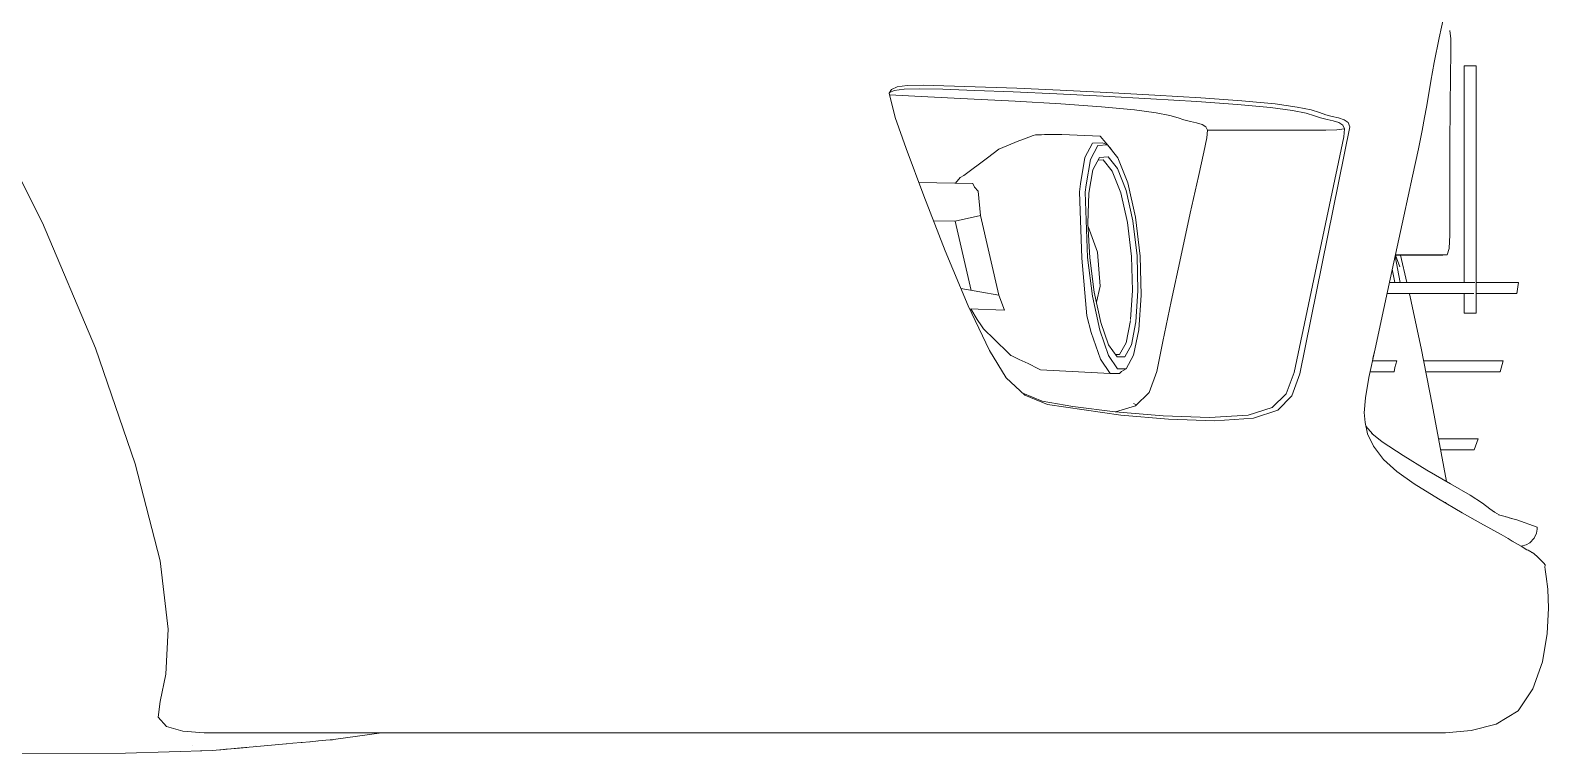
# Model space of a CAD drawing. Header units: millimetres. Extents: x -2562 to 1720, y -38 to 1439.
# Drawn here: x 1119 to 1720, y 198 to 485 of the extents above; entities that cross this region are included whole.
import ezdxf

# ---------------------------------------------------------------- set-up
doc = ezdxf.new("R2010")
doc.units = ezdxf.units.MM
doc.header["$MEASUREMENT"] = 0
for name, color, linetype, lineweight, true_color in [('CITROEN C4  01', 7, 'Continuous', 0, 0x9a0018), ('CITROEN C4  02', 7, 'Continuous', 0, 0xadadad), ('CITROEN C4  03', 7, 'Continuous', 0, 0x191922), ('CITROEN C4  05', 7, 'Continuous', 0, 0x0f0f12), ('CITROEN C4  07', 7, 'Continuous', 0, 0xe6e6e6)]:
    doc.layers.add(name, color=color, linetype=linetype, lineweight=lineweight, true_color=true_color)

msp = doc.modelspace()

# ---------------------------------------------------------------- linework, layer by layer
at = {"layer": 'CITROEN C4  01'}
for p, q in [((1676.46, 481.57), (1679.24, 494.35)), ((1676.46, 481.57), (1674.5, 471.82)), ((1674.5, 471.82), (1673.14, 464.44)), ((1472.16, 462.87), (1465.86, 462.75)), ((1672.19, 458.78), (1673.14, 464.44)), ((1123.57, 408.33), (1098.37, 457.72)), ((1459.64, 461.13), (1458.75, 459.66)), ((1461.12, 450.13), (1458.75, 459.66)), ((1471.37, 458.44), (1458.91, 459.01)), ((1460.65, 460.82), (1458.98, 460.03)), ((1461.87, 462.21), (1459.64, 461.13)), ((1464.61, 461.34), (1460.65, 460.82)), ((1465.86, 462.75), (1461.87, 462.21)), ((1470.89, 461.45), (1464.61, 461.34)), ((1480.03, 461.24), (1470.89, 461.45)), ((1489.73, 457.52), (1471.37, 458.44)), ((1492.6, 460.81), (1480.03, 461.24)), ((1508.57, 456.51), (1489.73, 457.52)), ((1507.84, 460.19), (1492.6, 460.81)), ((1525.04, 459.41), (1507.84, 460.19)), ((1526.46, 460.87), (1509.22, 461.64)), ((1543.44, 458.5), (1525.04, 459.41)), ((1544.93, 459.95), (1526.46, 460.87)), ((1562.33, 457.48), (1543.44, 458.5)), ((1563.89, 458.93), (1544.93, 459.95)), ((1580.48, 456.39), (1562.33, 457.48)), ((1582.11, 457.83), (1563.89, 458.93)), ((1598.39, 456.66), (1582.11, 457.83)), ((1671.45, 454.2), (1672.19, 458.78)), ((1526.67, 455.43), (1508.57, 456.51)), ((1542.82, 454.3), (1526.67, 455.43)), ((1555.8, 453.15), (1542.82, 454.3)), ((1564.41, 451.99), (1555.8, 453.15)), ((1569.79, 450.89), (1564.41, 451.99)), ((1573.08, 449.91), (1569.79, 450.89)), ((1596.68, 455.24), (1580.48, 456.39)), ((1609.72, 454.07), (1596.68, 455.24)), ((1611.51, 455.45), (1598.39, 456.66)), ((1618.38, 452.89), (1609.72, 454.07)), ((1620.24, 454.23), (1611.51, 455.45)), ((1623.8, 451.76), (1618.38, 452.89)), ((1625.73, 453.06), (1620.24, 454.23)), ((1627.13, 450.75), (1623.8, 451.76)), ((1629.12, 452.01), (1625.73, 453.06)), ((1631.54, 451.14), (1629.12, 452.01)), ((1634.13, 450.52), (1631.54, 451.14)), ((1671.45, 454.2), (1670.72, 450.04)), ((1465.49, 437.76), (1461.12, 450.13)), ((1575.43, 449.1), (1573.08, 449.91)), ((1577.97, 448.52), (1575.43, 449.1)), ((1580.45, 447.99), (1577.97, 448.52)), ((1582.59, 447.35), (1580.45, 447.99)), ((1584.13, 446.42), (1582.59, 447.35)), ((1584.8, 445.03), (1584.13, 446.42)), ((1584.55, 442.04), (1584.8, 445.03)), ((1596.35, 445.03), (1584.8, 445.03)), ((1607.36, 445.03), (1596.35, 445.03)), ((1617.28, 445.03), (1607.36, 445.03)), ((1625.54, 445.03), (1617.28, 445.03)), ((1621.33, 348.61), (1641.15, 446.37)), ((1631.61, 445.03), (1625.54, 445.03)), ((1629.51, 449.92), (1627.13, 450.75)), ((1632.07, 449.32), (1629.51, 449.92)), ((1635.94, 445.16), (1631.61, 445.03)), ((1634.56, 448.77), (1632.07, 449.32)), ((1636.64, 449.94), (1634.13, 450.52)), ((1636.72, 448.09), (1634.56, 448.77)), ((1638.97, 445.56), (1635.94, 445.16)), ((1638.82, 449.19), (1636.64, 449.94)), ((1638.27, 447.08), (1636.72, 448.09)), ((1638.97, 445.56), (1638.27, 447.08)), ((1638.76, 442.43), (1638.97, 445.56)), ((1640.4, 448.07), (1638.82, 449.19)), ((1641.15, 446.37), (1640.4, 448.07)), ((1668.22, 437.67), (1669.74, 444.98)), ((1670.72, 450.04), (1669.74, 444.98)), ((1583.35, 436.34), (1584.55, 442.04)), ((1619.01, 349.14), (1638.76, 442.43)), ((1472.4, 419.07), (1465.49, 437.76)), ((1581.16, 426.78), (1583.35, 436.34)), ((1665.89, 426.8), (1668.22, 437.67)), ((1577.93, 412.23), (1581.16, 426.78)), ((1665.89, 426.8), (1662.48, 411.02)), ((1480.88, 397.25), (1472.4, 419.07)), ((1574.17, 394.97), (1577.93, 412.23)), ((1662.48, 411.02), (1658.51, 392.77)), ((1144.47, 358.77), (1123.57, 408.33)), ((1489.98, 375.52), (1480.88, 397.25)), ((1570.39, 377.25), (1574.17, 394.97)), ((1654.53, 374.44), (1658.51, 392.77)), ((1498.41, 357.82), (1489.98, 375.52)), ((1567.08, 361.34), (1570.39, 377.25)), ((1651.08, 358.45), (1654.53, 374.44)), ((1564.75, 349.49), (1567.08, 361.34)), ((1160.24, 312.88), (1144.47, 358.77)), ((1498.41, 357.82), (1505.08, 347.02)), ((1651.07, 358.46), (1648.66, 347.06)), ((1651.08, 358.45), (1650.26, 354.63)), ((1651.07, 358.46), (1651.07, 358.46)), ((1561.7, 341.19), (1564.75, 349.49)), ((1615.91, 340.67), (1619.01, 349.14)), ((1505.08, 347.02), (1512.43, 340.17)), ((1618.13, 339.88), (1621.33, 348.61)), ((1648.66, 347.06), (1647.25, 339.04)), ((1511.62, 340.92), (1519.33, 337.75)), ((1512.43, 340.17), (1521.46, 336.46)), ((1519.33, 337.75), (1531.43, 335.64)), ((1555.42, 336.89), (1556.69, 336.31)), ((1556.27, 335.89), (1561.7, 341.19)), ((1610.41, 335.21), (1615.91, 340.67)), ((1612.55, 334.18), (1618.13, 339.88)), ((1647.25, 339.04), (1646.79, 333.14)), ((1521.46, 336.46), (1550.45, 332.19)), ((1531.43, 335.64), (1548.24, 333.54)), ((1548.24, 333.54), (1567.16, 331.93)), ((1548.27, 333.53), (1556.27, 335.89)), ((1550.45, 332.19), (1569.32, 330.58)), ((1567.16, 331.93), (1585.57, 331.35)), ((1578.26, 332.23), (1578.26, 332.23)), ((1585.57, 331.35), (1600.86, 332.27)), ((1587.68, 330.02), (1602.94, 331.05)), ((1600.86, 332.27), (1610.41, 335.21)), ((1602.94, 331.05), (1612.55, 334.18)), ((1646.79, 333.14), (1646.79, 333.14)), ((1646.8, 333.32), (1647.13, 329.27)), ((1569.32, 330.58), (1587.68, 330.02)), ((1647.13, 329.27), (1648.14, 324.84)), ((1648.14, 324.84), (1650.45, 319.87)), ((1654.44, 314.68), (1650.45, 319.87)), ((1170.09, 274.51), (1160.24, 312.88)), ((1659.7, 309.92), (1654.44, 314.68)), ((1666.6, 305.04), (1659.7, 309.92)), ((1660.53, 309.16), (1660.53, 309.16)), ((1676.19, 299.06), (1666.6, 305.04)), ((1685.58, 293.59), (1676.19, 299.06)), ((1692.84, 289.44), (1685.58, 293.59)), ((1688.29, 291.92), (1688.3, 291.92)), ((1692.84, 289.44), (1700.97, 284.93)), ((1700.97, 284.93), (1703.74, 283.32)), ((1703.74, 283.32), (1703.74, 283.32)), ((1705.34, 282.34), (1703.74, 283.32)), ((1703.74, 283.32), (1703.74, 283.32)), ((1707.77, 280.99), (1705.34, 282.34)), ((1705.43, 282.29), (1705.96, 281.99)), ((1707.77, 280.99), (1708.98, 280.34)), ((1708.98, 280.34), (1711.21, 278.94)), ((1711.73, 278.71), (1711.21, 278.94)), ((1711.73, 278.71), (1711.73, 278.71)), ((1711.73, 278.71), (1713.9, 277.39)), ((1713.02, 277.73), (1713.02, 277.73)), ((1713.07, 277.86), (1713.07, 277.86)), ((1713.9, 277.39), (1715.55, 275.99)), ((1173.22, 247.53), (1170.09, 274.51)), ((1715.55, 275.99), (1716.83, 274.68)), ((1716.83, 274.68), (1717.86, 273.65)), ((1717.86, 273.65), (1718.46, 272.95)), ((1718.43, 272.66), (1718.24, 272.22)), ((1718.24, 272.22), (1718.37, 271.06)), ((1718.24, 272.22), (1718.24, 272.22)), ((1718.37, 271.06), (1718.78, 268.38)), ((1718.46, 272.95), (1718.43, 272.66)), ((1718.43, 272.66), (1718.43, 272.66)), ((1718.46, 272.95), (1718.46, 272.95)), ((1718.78, 268.38), (1719.46, 263.34)), ((1719.46, 263.34), (1719.8, 255.83)), ((1719.8, 255.83), (1719.24, 245.74)), ((1172.34, 229.71), (1173.22, 247.53)), ((1719.24, 245.74), (1717.32, 234.58)), ((1717.32, 234.58), (1713.61, 223.88)), ((1170.15, 218.81), (1172.34, 229.71)), ((1713.61, 223.88), (1707.68, 215.15)), ((1169.36, 212.61), (1170.15, 218.81)), ((1172.68, 208.9), (1169.36, 212.61)), ((1707.68, 215.15), (1699.06, 209.91)), ((1179.08, 207.04), (1172.68, 208.9)), ((1187.53, 206.42), (1179.08, 207.04)), ((1187.53, 206.42), (1189.76, 206.42)), ((1189.76, 206.42), (1192.44, 206.42)), ((1192.44, 206.42), (1196.02, 206.42)), ((1196.02, 206.42), (1200.96, 206.42)), ((1200.96, 206.42), (1207.7, 206.42)), ((1207.7, 206.42), (1215.34, 206.42)), ((1215.34, 206.42), (1222.98, 206.42)), ((1222.98, 206.42), (1229.73, 206.42)), ((1229.73, 206.42), (1234.66, 206.42)), ((1234.66, 206.42), (1240.39, 206.42)), ((1257.69, 206.42), (1238.76, 203.75)), ((1240.39, 206.42), (1249.51, 206.42)), ((1249.51, 206.42), (1267.27, 206.42)), ((1267.27, 206.42), (1298.94, 206.42)), ((1298.94, 206.42), (1337.37, 206.42)), ((1339.56, 206.42), (1303.16, 206.42)), ((1303.16, 206.42), (1303.16, 206.42)), ((1374.93, 206.42), (1339.56, 206.42)), ((1401.18, 206.42), (1368.13, 206.42)), ((1375.44, 206.42), (1409.57, 206.42)), ((1375.44, 206.42), (1375.44, 206.42)), ((1430.34, 206.42), (1399.26, 206.42)), ((1399.26, 206.42), (1399.26, 206.42)), ((1418.7, 206.42), (1401.18, 206.42)), ((1409.57, 206.42), (1436.16, 206.42)), ((1416.39, 206.42), (1421.43, 206.42)), ((1435.07, 206.42), (1430.24, 206.42)), ((1430.34, 206.42), (1457.72, 206.42)), ((1435.92, 206.42), (1435.07, 206.42)), ((1437.95, 206.42), (1451.79, 206.42)), ((1466.97, 206.42), (1445.28, 206.42)), ((1451.79, 206.42), (1461.58, 206.42)), ((1458.12, 206.42), (1458.12, 206.42)), ((1458.12, 206.42), (1478.31, 206.42)), ((1460.44, 206.42), (1465.48, 206.42)), ((1460.44, 206.42), (1460.44, 206.42)), ((1467.7, 206.42), (1463.14, 206.42)), ((1463.14, 206.42), (1463.14, 206.42)), ((1495.81, 206.42), (1466.97, 206.42)), ((1477.75, 206.42), (1493.55, 206.42)), ((1495.15, 206.42), (1478.25, 206.42)), ((1489.09, 206.42), (1490.4, 206.42)), ((1495.15, 206.42), (1524.06, 206.42)), ((1495.53, 206.42), (1495.84, 206.42)), ((1495.84, 206.42), (1509.27, 206.42)), ((1496.23, 206.42), (1496.23, 206.42)), ((1496.23, 206.42), (1511.39, 206.42)), ((1497.72, 206.42), (1502.77, 206.42)), ((1503.83, 206.42), (1517.86, 206.42)), ((1510.05, 206.42), (1507.86, 206.42)), ((1517.86, 206.42), (1546.77, 206.42)), ((1523.26, 206.42), (1533.21, 206.42)), ((1524.47, 206.42), (1524.47, 206.42)), ((1524.47, 206.42), (1536.18, 206.42)), ((1525.04, 206.42), (1529.89, 206.42)), ((1539.89, 206.42), (1526.21, 206.42)), ((1529.89, 206.42), (1533.72, 206.42)), ((1533.21, 206.42), (1537.17, 206.42)), ((1538.18, 206.42), (1536.62, 206.42)), ((1539.89, 206.42), (1568.8, 206.42)), ((1540.57, 206.42), (1540.29, 206.42)), ((1540.57, 206.42), (1553.69, 206.42)), ((1547.19, 206.42), (1547.19, 206.42)), ((1547.19, 206.42), (1558.2, 206.42)), ((1548.24, 206.42), (1561.91, 206.42)), ((1550.31, 206.42), (1550.42, 206.42)), ((1555.52, 206.42), (1551.27, 206.42)), ((1561.91, 206.42), (1590.82, 206.42)), ((1562.67, 206.42), (1567.07, 206.42)), ((1568.03, 206.42), (1569.22, 206.42)), ((1569.22, 206.42), (1569.22, 206.42)), ((1569.22, 206.42), (1580.23, 206.42)), ((1569.22, 206.42), (1572.21, 206.42)), ((1583.36, 206.42), (1569.97, 206.42)), ((1570.38, 206.42), (1575.33, 206.42)), ((1578.1, 206.42), (1574.66, 206.42)), ((1578.28, 206.42), (1575.22, 206.42)), ((1583.36, 206.42), (1612.37, 206.42)), ((1589.7, 206.42), (1600.19, 206.42)), ((1591.24, 206.42), (1591.24, 206.42)), ((1591.24, 206.42), (1602.25, 206.42)), ((1600.19, 206.42), (1630.08, 206.42)), ((1608.31, 206.42), (1603.6, 206.42)), ((1608.31, 206.42), (1639.87, 206.42)), ((1640.06, 206.42), (1610.81, 206.42)), ((1636.74, 206.42), (1611.36, 206.42)), ((1612.79, 206.42), (1612.79, 206.42)), ((1612.79, 206.42), (1622.37, 206.42)), ((1630.51, 206.42), (1636.74, 206.42)), ((1630.51, 206.42), (1630.51, 206.42)), ((1639.32, 206.42), (1636.74, 206.42)), ((1640.33, 206.42), (1640.1, 206.42)), ((1640.33, 206.42), (1640.33, 206.42)), ((1640.33, 206.42), (1640.33, 206.42)), ((1640.33, 206.42), (1640.52, 206.42)), ((1663.19, 206.42), (1640.33, 206.42)), ((1640.52, 206.42), (1640.33, 206.42)), ((1640.52, 206.42), (1664.93, 206.42)), ((1667.94, 206.42), (1663.19, 206.42)), ((1676.47, 206.42), (1679.02, 206.42)), ((1676.47, 206.42), (1676.47, 206.42)), ((1689.08, 207.29), (1679.02, 206.42)), ((1699.06, 209.91), (1689.08, 207.29)), ((1156.44, 198.41), (1110.67, 198.19)), ((1156.44, 198.41), (1190.97, 199.45)), ((1183.1, 201.43), (1183.1, 201.43)), ((1190.97, 199.45), (1186.05, 199.3)), ((1190.97, 199.45), (1190.97, 199.45)), ((1220.06, 202.03), (1192.26, 199.57)), ((1192.26, 199.57), (1192.29, 199.57)), ((1192.29, 199.57), (1192.26, 199.57)), ((1196.13, 199.91), (1194.08, 199.73)), ((1195.62, 199.86), (1194.08, 199.73)), ((1194.08, 199.73), (1194.14, 199.73)), ((1196.13, 199.91), (1196.2, 199.91)), ((1198.11, 200.08), (1200.7, 200.31)), ((1198.22, 200.09), (1198.11, 200.08)), ((1199.75, 200.23), (1199.52, 200.2)), ((1202.56, 200.48), (1199.75, 200.23)), ((1199.75, 200.23), (1199.96, 200.24)), ((1203.67, 200.58), (1200.75, 200.31)), ((1201.27, 200.36), (1200.75, 200.31)), ((1200.75, 200.31), (1201.17, 200.35)), ((1201.27, 200.36), (1202.35, 200.46)), ((1204.43, 200.64), (1201.45, 200.38)), ((1201.45, 200.38), (1204.44, 200.64)), ((1204.44, 200.65), (1201.46, 200.38)), ((1201.46, 200.38), (1201.46, 200.38)), ((1201.46, 200.38), (1201.46, 200.38)), ((1207.93, 201.46), (1207.93, 201.46)), ((1220.18, 202.04), (1220.17, 202.04)), ((1222.64, 202.27), (1220.18, 202.04)), ((1225.88, 202.56), (1222.64, 202.27)), ((1225.87, 202.56), (1225.88, 202.56)), ((1225.88, 202.56), (1225.87, 202.56)), ((1229.44, 202.89), (1225.88, 202.56)), ((1225.88, 202.56), (1226.38, 202.61)), ((1229.43, 202.89), (1229.44, 202.89)), ((1229.44, 202.89), (1229.43, 202.89)), ((1232.86, 203.2), (1229.44, 202.89)), ((1232.37, 203.16), (1232.86, 203.2)), ((1232.85, 203.2), (1232.86, 203.2)), ((1232.85, 203.2), (1232.86, 203.2)), ((1232.86, 203.2), (1235.68, 203.46)), ((1235.68, 203.46), (1235.67, 203.46)), ((1235.68, 203.46), (1235.67, 203.46)), ((1235.67, 203.46), (1235.68, 203.46)), ((1237.43, 203.62), (1235.68, 203.46)), ((1237.42, 203.62), (1237.43, 203.62)), ((1237.43, 203.62), (1237.42, 203.62)), ((1238.36, 203.71), (1237.43, 203.62)), ((1238.35, 203.71), (1238.36, 203.71)), ((1238.36, 203.71), (1238.35, 203.71)), ((1238.73, 203.74), (1238.36, 203.71)), ((1238.72, 203.74), (1238.73, 203.74)), ((1238.72, 203.74), (1238.73, 203.74)), ((1238.76, 203.75), (1238.76, 203.75)), ((1238.76, 203.75), (1238.76, 203.75))]:
    msp.add_line(p, q, dxfattribs=at)
msp.add_lwpolyline([(1509.22, 461.64), (1472.16, 462.87)], dxfattribs=at)
at = {"layer": 'CITROEN C4  01', "flags": 128}
for points in [[(1676.28, 206.42), (1663.19, 206.42), (1663.19, 206.42)], [(1194.08, 199.73), (1192.26, 199.57), (1190.98, 199.45)], [(1198.25, 200.1), (1196.13, 199.91), (1198.11, 200.08), (1199.75, 200.23), (1200.75, 200.31)], [(1196.41, 199.93), (1196.13, 199.91), (1196.14, 199.91)], [(1204.22, 200.63), (1201.27, 200.36), (1201.45, 200.38), (1201.46, 200.38), (1201.46, 200.38)], [(1235.67, 203.46), (1235.68, 203.46), (1235.68, 203.46)], [(1238.73, 203.74), (1238.76, 203.75), (1238.76, 203.75)]]:
    msp.add_lwpolyline(points, dxfattribs=at)
at = {"layer": 'CITROEN C4  02'}
for p, q in [((1527.11, 443.38), (1542.25, 442.75)), ((1539.22, 439.85), (1536.23, 434.19)), ((1538.42, 433.49), (1541.3, 438.96)), ((1543.12, 440.1), (1539.22, 439.85)), ((1541.3, 438.96), (1545.11, 439.2)), ((1546.69, 437.34), (1542.25, 442.75)), ((1543.12, 440.1), (1545.11, 439.2)), ((1545.11, 439.2), (1549.31, 434.08)), ((1536.23, 434.19), (1534.48, 423.84)), ((1536.72, 423.46), (1538.42, 433.49)), ((1539.35, 429.29), (1542, 434.28)), ((1541.44, 433.23), (1543.46, 433.35)), ((1542, 434.28), (1545.4, 434.48)), ((1543.46, 433.35), (1547.07, 428.89)), ((1545.4, 434.48), (1549.09, 429.92)), ((1546.75, 437.2), (1546.69, 437.34)), ((1549.31, 434.08), (1553.24, 424.15)), ((1537.77, 420.17), (1539.35, 429.29)), ((1547.07, 428.89), (1550.43, 420.27)), ((1549.09, 429.92), (1552.53, 421.12)), ((1470.47, 424.3), (1491.9, 423.99)), ((1492.44, 422.47), (1491.9, 423.99)), ((1493.95, 420.95), (1492.44, 422.47)), ((1494.84, 411.24), (1493.95, 420.95)), ((1534.48, 423.84), (1534.07, 420.58)), ((1536.33, 420.53), (1536.72, 423.46)), ((1552.53, 421.12), (1555.23, 409.1)), ((1553.24, 424.15), (1556.29, 410.62)), ((1537.2, 394.64), (1536.33, 420.53)), ((1537.38, 408.07), (1537.77, 420.17)), ((1550.43, 420.27), (1553.08, 408.53)), ((1484.88, 409.03), (1476.24, 409.19)), ((1484.88, 409.03), (1494.84, 411.24)), ((1491.23, 381.62), (1484.88, 409.03)), ((1502.14, 379.71), (1494.84, 411.24)), ((1555.23, 409.1), (1556.85, 395.3)), ((1556.29, 410.62), (1558.07, 395.16)), ((1538.14, 394.46), (1537.38, 408.07)), ((1541.24, 396.75), (1537.45, 406.91)), ((1553.08, 408.53), (1554.66, 395.08)), ((1542.27, 383.34), (1541.24, 396.75)), ((1534.96, 394.41), (1537, 371.58)), ((1539.2, 379.31), (1537.2, 394.64)), ((1539.92, 380.9), (1538.14, 394.46)), ((1554.66, 395.08), (1555.03, 381.58)), ((1556.85, 395.3), (1557.23, 381.41)), ((1558.07, 395.16), (1558.45, 379.68)), ((1487.12, 382.34), (1502.14, 379.71)), ((1504.4, 373.8), (1502.14, 379.71)), ((1542.1, 365.85), (1539.2, 379.31)), ((1542.51, 368.96), (1539.92, 380.9)), ((1540.78, 376.9), (1542.27, 383.34)), ((1554.27, 370.03), (1555.03, 381.58)), ((1557.23, 381.41), (1556.44, 369.19)), ((1558.45, 379.68), (1557.53, 366.05)), ((1490.55, 374.33), (1504.4, 373.8)), ((1537, 371.58), (1538.74, 364.99)), ((1545.62, 360.05), (1542.51, 368.96)), ((1554.26, 369.69), (1552.5, 360.88)), ((1556.44, 369.19), (1554.63, 360.12)), ((1538.74, 364.99), (1542.37, 354.41)), ((1538.74, 364.99), (1538.74, 364.99)), ((1545.55, 355.88), (1542.1, 365.85)), ((1552.5, 360.88), (1549.97, 356.19)), ((1557.53, 366.05), (1555.49, 355.95)), ((1549.17, 350.58), (1545.55, 355.88)), ((1548.92, 355.29), (1545.62, 360.05)), ((1549.97, 356.19), (1548.3, 356.18)), ((1552.03, 355.3), (1548.92, 355.29)), ((1554.63, 360.12), (1552.03, 355.3)), ((1555.49, 355.95), (1552.6, 350.59)), ((1518.59, 350.16), (1546.22, 348.77)), ((1546.22, 348.77), (1549.86, 348.77)), ((1552.6, 350.59), (1549.17, 350.58)), ((1549.86, 348.77), (1550.74, 349.44)), ((1550.74, 349.44), (1552.6, 350.59))]:
    msp.add_line(p, q, dxfattribs=at)
at = {"layer": 'CITROEN C4  02', "flags": 128}
for points in [[(1527.11, 443.38), (1527.11, 443.38), (1521.96, 443.36), (1520.2, 443.3), (1518.97, 443.25), (1517.69, 443.22), (1516.64, 443.19), (1515.78, 442.91), (1511.28, 441.27), (1510.12, 440.8), (1502.14, 437.55), (1497.68, 434.15), (1488.25, 427.06), (1486.83, 426.28), (1484.96, 424.09)], [(1491.02, 374.31), (1493.55, 370.06), (1495.22, 367.6), (1496.04, 366.36), (1500.36, 362.13), (1506.16, 356.65), (1506.93, 355.89), (1507.05, 355.78), (1510.14, 354.31), (1513.72, 352.67), (1517.84, 350.57), (1518.59, 350.16), (1518.59, 350.16)]]:
    msp.add_lwpolyline(points, dxfattribs=at)
at = {"layer": 'CITROEN C4  02'}
for points in [[(1534.96, 394.41), (1534.07, 420.58)], [(1542.37, 354.41), (1546.18, 348.74)]]:
    msp.add_lwpolyline(points, dxfattribs=at)
at = {"layer": 'CITROEN C4  03'}
for p, q in [((1681.03, 481.22), (1680.63, 484.58)), ((1681.03, 481.22), (1681.1, 475.55)), ((1681.04, 480.51), (1681.03, 481.22)), ((1681.1, 475.55), (1680.98, 466.79)), ((1680.98, 466.79), (1680.82, 454.16)), ((1680.98, 466.79), (1680.99, 467.88)), ((1680.75, 439.59), (1680.82, 454.16)), ((1680.73, 425.03), (1680.72, 412.4)), ((1680.73, 425.04), (1680.73, 425.03)), ((1680.72, 412.4), (1680.72, 403.64)), ((1680.72, 403.64), (1680.44, 398.25)), ((1680.44, 398.25), (1679.61, 395.72)), ((1661.03, 384.78), (1659.04, 395.21)), ((1659.12, 395.56), (1661.74, 395.56)), ((1659.17, 395.79), (1660.25, 395.72)), ((1660.9, 390.98), (1659.17, 395.56)), ((1660.25, 395.72), (1663.55, 395.72)), ((1661.13, 395.56), (1663.7, 384.78)), ((1661.74, 395.56), (1665.19, 395.56)), ((1663.55, 395.72), (1666.98, 395.72)), ((1665.19, 395.56), (1668.55, 395.56)), ((1666.98, 395.72), (1670.33, 395.72)), ((1668.55, 395.56), (1671.62, 395.56)), ((1670.33, 395.72), (1673.38, 395.72)), ((1671.62, 395.56), (1674.16, 395.56)), ((1673.38, 395.72), (1675.9, 395.72)), ((1674.16, 395.56), (1675.97, 395.56)), ((1675.9, 395.72), (1677.69, 395.72)), ((1675.97, 395.56), (1677.14, 395.56)), ((1677.14, 395.56), (1677.77, 395.56)), ((1677.69, 395.72), (1678.83, 395.72)), ((1677.77, 395.56), (1677.94, 395.56)), ((1679.61, 395.72), (1677.94, 395.56)), ((1678.83, 395.72), (1679.44, 395.72)), ((1679.44, 395.72), (1679.61, 395.72)), ((1657.91, 389.97), (1658.87, 384.78)), ((1664.74, 380.42), (1664.77, 380.31)), ((1664.74, 380.42), (1664.77, 380.31)), ((1664.77, 380.31), (1669.29, 358.75)), ((1664.77, 380.31), (1665.27, 377.94)), ((1673.68, 336.39), (1669.29, 358.75)), ((1677.27, 317.33), (1673.68, 336.39)), ((1650.03, 324.82), (1647.47, 327.8)), ((1653.92, 321.65), (1649.87, 325.01)), ((1662.16, 316.18), (1653.92, 321.65)), ((1671.63, 310.46), (1662.16, 316.18)), ((1677.27, 317.33), (1679.38, 305.96)), ((1680.94, 305.05), (1671.63, 310.46)), ((1688.74, 300.48), (1680.94, 305.05)), ((1679.09, 297.64), (1678.69, 297.6)), ((1679.09, 297.64), (1679.29, 297.25)), ((1693.63, 297.3), (1688.74, 300.48)), ((1696.56, 295.17), (1693.63, 297.3)), ((1698.43, 293.75), (1696.56, 295.17)), ((1698.05, 294.05), (1698.43, 293.75)), ((1700.19, 292.7), (1698.43, 293.75)), ((1698.43, 293.75), (1698.86, 293.5)), ((1700.02, 292.8), (1702.55, 292.03)), ((1700.19, 292.7), (1700.19, 292.7)), ((1702.55, 292.03), (1705.63, 291.17)), ((1702.73, 291.68), (1702.74, 291.68)), ((1705.63, 291.17), (1704.2, 291.57)), ((1705.63, 291.17), (1707.2, 290.76)), ((1707.2, 290.76), (1715.26, 287.8)), ((1707.2, 290.76), (1707.2, 290.76)), ((1714.08, 283.5), (1712.31, 281.7)), ((1714.96, 285.47), (1714.08, 283.5)), ((1714.08, 283.5), (1714.08, 283.5)), ((1715.26, 287.09), (1714.96, 285.47)), ((1715.26, 287.8), (1715.26, 287.09)), ((1708.88, 280.4), (1710.85, 280.86)), ((1712.31, 281.7), (1710.85, 280.86)), ((1710.85, 280.86), (1710.85, 280.86))]:
    msp.add_line(p, q, dxfattribs=at)
at = {"layer": 'CITROEN C4  03', "flags": 128}
for points in [[(1680.75, 439.59), (1680.73, 425.03), (1680.73, 425.03)], [(1659.64, 353.78), (1659.64, 353.78), (1658.97, 351.02), (1658.68, 349.42), (1658.68, 349.42)]]:
    msp.add_lwpolyline(points, dxfattribs=at)
at = {"layer": 'CITROEN C4  05'}
for p, q in [((1673.59, 384.78), (1656.78, 384.78)), ((1690.6, 384.78), (1673.59, 384.78)), ((1695.45, 384.78), (1691.07, 384.78)), ((1707.88, 384.78), (1695.45, 384.78)), ((1707.88, 384.78), (1707.24, 380.42)), ((1673.12, 380.42), (1655.83, 380.42)), ((1676.63, 380.42), (1664.74, 380.42)), ((1690.17, 380.42), (1673.12, 380.42)), ((1686.38, 380.42), (1676.63, 380.42)), ((1694.86, 380.42), (1691.07, 380.42)), ((1707.24, 380.42), (1691.07, 380.42)), ((1707.24, 380.42), (1694.86, 380.42)), ((1707.24, 380.42), (1707.32, 380.97)), ((1658.68, 349.42), (1649.16, 349.42)), ((1659.64, 353.78), (1650.08, 353.78)), ((1689.81, 353.78), (1670.27, 353.78)), ((1688.75, 349.42), (1671.12, 349.42)), ((1688.75, 349.42), (1671.12, 349.42)), ((1671.12, 349.42), (1699.49, 349.42)), ((1700.59, 349.42), (1688.75, 349.42)), ((1701.75, 353.78), (1689.81, 353.78)), ((1699.49, 349.42), (1700.59, 349.42)), ((1701.75, 353.78), (1700.59, 349.42)), ((1700.59, 349.42), (1700.74, 349.99)), ((1680.77, 322.78), (1676.25, 322.78)), ((1691.95, 322.78), (1680.77, 322.78)), ((1691.95, 322.78), (1690.28, 318.42)), ((1679.22, 318.42), (1677.07, 318.42)), ((1678.9, 318.42), (1677.07, 318.42)), ((1690.28, 318.42), (1679.22, 318.42))]:
    msp.add_line(p, q, dxfattribs=at)
at = {"layer": 'CITROEN C4  07'}
for p, q in [((1686.38, 470.53), (1686.38, 468.91)), ((1686.38, 470.53), (1691.07, 470.53)), ((1686.38, 468.91), (1686.38, 467.68)), ((1691.07, 470.53), (1691.07, 468.91)), ((1691.07, 468.91), (1691.07, 467.68)), ((1686.38, 467.68), (1686.38, 464.07)), ((1686.38, 464.07), (1686.38, 458.06)), ((1691.07, 467.68), (1691.07, 464.07)), ((1691.07, 464.07), (1691.07, 458.06)), ((1686.38, 458.06), (1686.38, 384.78)), ((1691.07, 458.06), (1691.07, 383.36)), ((1686.38, 380.42), (1686.38, 377.36)), ((1691.07, 383.36), (1691.07, 377.36)), ((1686.38, 377.36), (1686.38, 373.77)), ((1686.38, 373.77), (1686.38, 372.59)), ((1691.07, 377.36), (1691.07, 373.77)), ((1691.07, 373.77), (1691.07, 372.59)), ((1686.38, 372.59), (1691.07, 372.59))]:
    msp.add_line(p, q, dxfattribs=at)

doc.saveas('drawing.dxf')
